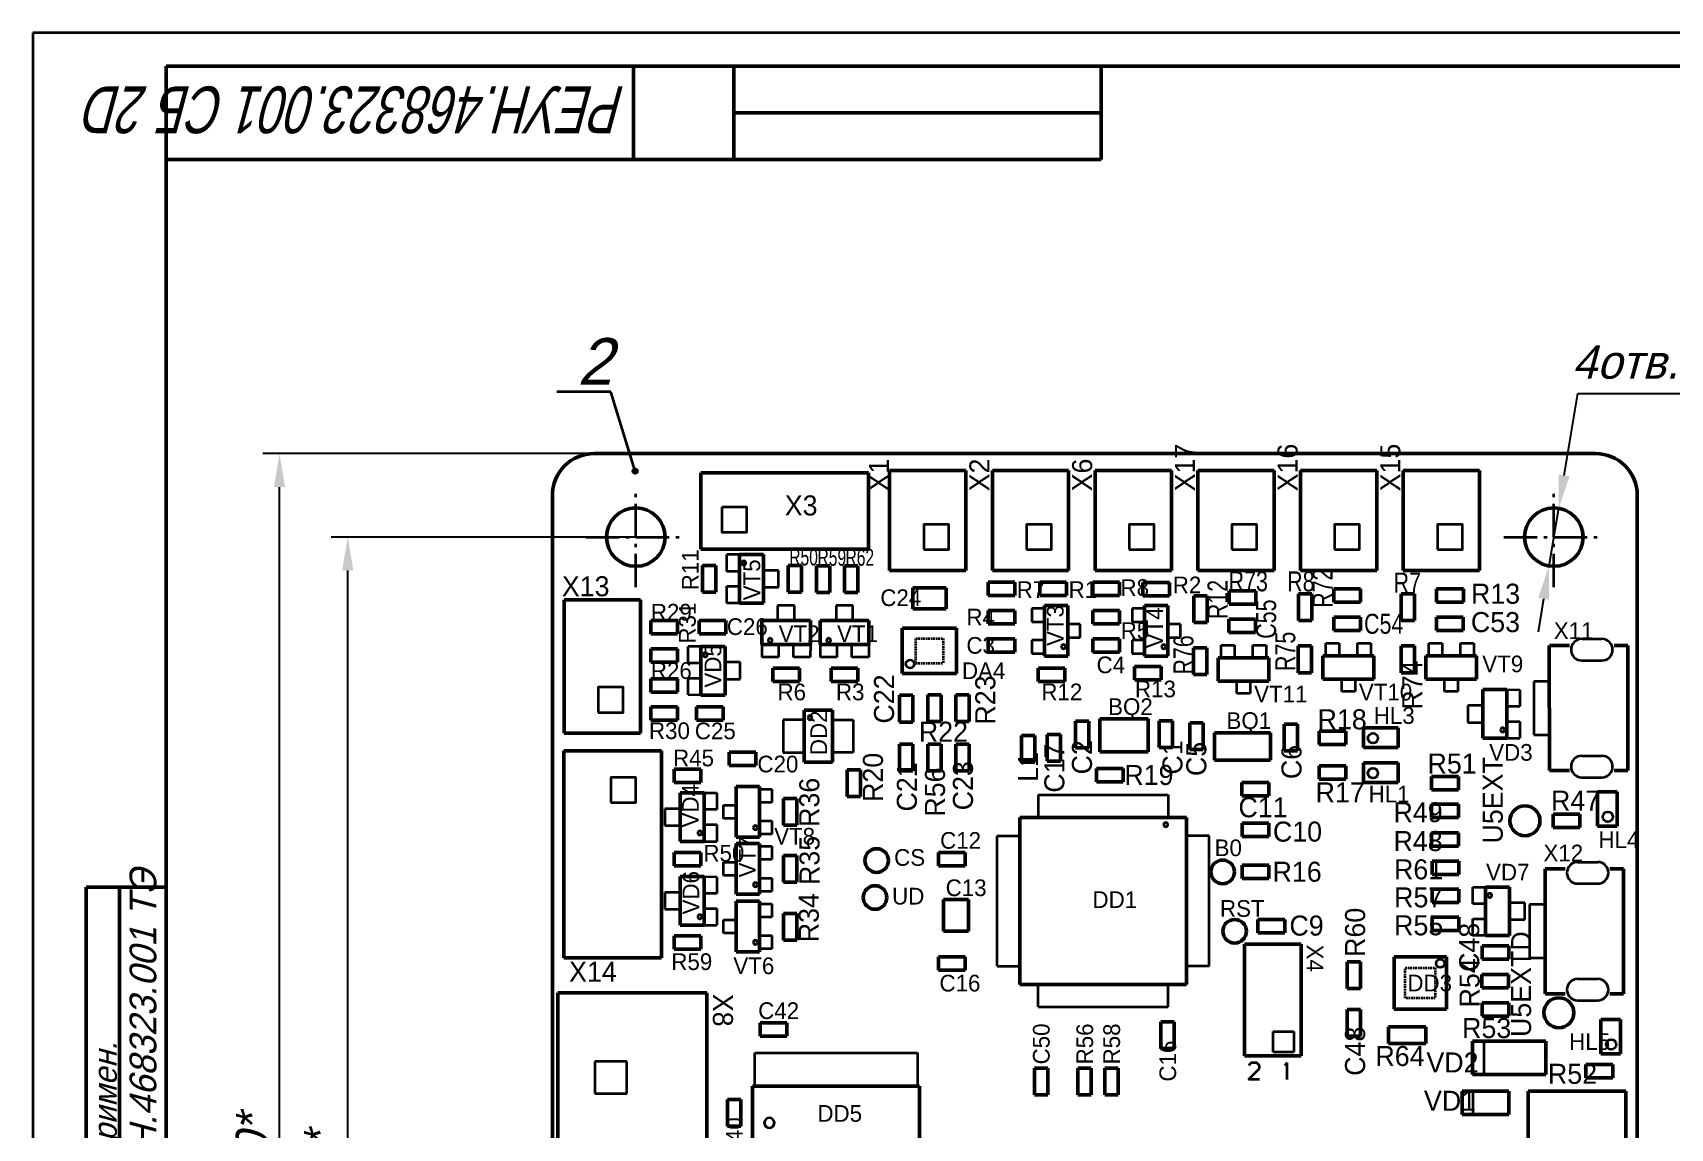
# Model space of a CAD drawing. Extents: x 23088 to 26685, y -1277 to -208.
# Drawn here: x 25871.6 to 26116.9, y -687.7 to -523.5 of the extents above; entities that cross this region are included whole.
import ezdxf

# ---------------------------------------------------------------- set-up
doc = ezdxf.new("R2010")
doc.units = 0
doc.header["$MEASUREMENT"] = 0
doc.linetypes.add('CNTR_ECKD_1', pattern=[7.5, 5, -1, 0.5, -1])
doc.linetypes.add('DASHED2', pattern=[0.375, 0.25, -0.125])
doc.layers.get('0').update_dxf_attribs({"linetype": 'CONTINUOUS', "lineweight": 50})
doc.layers.get('Defpoints').update_dxf_attribs({"color": 8, "linetype": 'CONTINUOUS'})
for name, color, linetype, lineweight in [('CENTER', 2, 'CNTR_ECKD_1', 35), ('CONTUR', 7, 'CONTINUOUS', 50), ('DIM', 1, 'CONTINUOUS', 35)]:
    doc.layers.add(name, color=color, linetype=linetype, lineweight=lineweight)
doc.styles.add('ECKD', font='ec5cdwin.shx', dxfattribs={"oblique": 15})
doc.styles.get("Standard").update_dxf_attribs({"font": 'ec5cdwin.shx'})
doc.dimstyles.new('05', dxfattribs={"dimtxt": 5, "dimasz": 5, "dimexe": 2.5, "dimexo": 0, "dimgap": 1.5, "dimtad": 1, "dimtoh": 1, "dimlfac": 0.5, "dimtxsty": 'ECKD', "dimcen": -3, "dimdle": 1.25, "dimclrd": 256, "dimclre": 256, "dimclrt": 256, "dimaunit": 1, "dimadec": 0, "dimazin": 0, "dimtfac": 0.45, "dimtmove": 0, "dimatfit": 2, "dimfxl": 1, "dimtvp": 0.9, "dimtolj": 1, "dimtzin": 12, "dimarcsym": 1})

# ---------------------------------------------------------------- blocks, each defined once
blk = doc.blocks.new('*D684')
at = {"layer": 'Defpoints', "color": 0, "transparency": 16777216}
for p in [(25908.57, -586.6), (25955.69, -586.6), (25955.69, -786.6)]:
    blk.add_point(p, dxfattribs=at)
at = {"layer": 'DIM', "lineweight": -2, "transparency": 16777216}
for p, q in [((25955.69, -586.6), (25906.07, -586.6)), ((25908.57, -781.6), (25908.57, -591.6)), ((25955.69, -786.6), (25906.07, -786.6))]:
    blk.add_line(p, q, dxfattribs=at)
at = {"layer": 'DIM', "transparency": 16777216}
for points in [[(25907.74, -591.6), (25909.41, -591.6), (25908.57, -586.6)], [(25907.74, -781.6), (25909.41, -781.6), (25908.57, -786.6)]]:
    blk.add_solid(points, dxfattribs=at)
at = {"layer": 'DIM', "transparency": 16777216, "insert": (25904.57, -690.72), "char_height": 5, "attachment_point": 5, "rotation": 90, "style": 'ECKD'}
blk.add_mtext('\\A1;80*', dxfattribs=at)
blk = doc.blocks.new('*D685')
at = {"layer": 'Defpoints', "color": 0, "transparency": 16777216}
for p in [(26100.16, -594.78), (26098.72, -603.42)]:
    blk.add_point(p, dxfattribs=at)
at = {"layer": 'DIM', "lineweight": -2, "transparency": 16777216}
for p, q in [((26100.98, -589.85), (26103.01, -577.59)), ((26103.01, -577.59), (26131.35, -577.59)), ((26098.72, -603.42), (26100.16, -594.78)), ((26097.9, -608.35), (26097.08, -613.28))]:
    blk.add_line(p, q, dxfattribs=at)
at = {"layer": 'DIM', "transparency": 16777216}
for points in [[(26100.15, -589.71), (26101.8, -589.99), (26100.16, -594.78)], [(26097.08, -608.21), (26098.73, -608.48), (26098.72, -603.42)]]:
    blk.add_solid(points, dxfattribs=at)
at = {"layer": 'DIM', "transparency": 16777216, "insert": (26117.93, -573.33), "char_height": 5, "attachment_point": 5, "style": 'ECKD'}
blk.add_mtext('\\A1;4отв.$3,5*', dxfattribs=at)
blk = doc.blocks.new('*D686')
at = {"layer": 'Defpoints', "color": 0, "transparency": 16777216}
for p in [(25918.79, -599.1), (25961.94, -599.1), (25961.94, -774.1)]:
    blk.add_point(p, dxfattribs=at)
at = {"layer": 'DIM', "lineweight": -2, "transparency": 16777216}
for p, q in [((25961.94, -599.1), (25916.29, -599.1)), ((25918.79, -769.1), (25918.79, -604.1)), ((25961.94, -774.1), (25916.29, -774.1))]:
    blk.add_line(p, q, dxfattribs=at)
at = {"layer": 'DIM', "transparency": 16777216}
for points in [[(25917.96, -604.1), (25919.63, -604.1), (25918.79, -599.1)], [(25917.96, -769.1), (25919.63, -769.1), (25918.79, -774.1)]]:
    blk.add_solid(points, dxfattribs=at)
at = {"layer": 'DIM', "transparency": 16777216, "insert": (25914.79, -693.32), "char_height": 5, "attachment_point": 5, "rotation": 90, "style": 'ECKD'}
blk.add_mtext('\\A1;70*', dxfattribs=at)

msp = doc.modelspace()

# ---------------------------------------------------------------- hatches: boundary and pattern name
at = {"layer": 'DIM'}
msp.add_hatch(color=256, dxfattribs=at).paths.add_polyline_path([(25961.517, -589.224, 1), (25962.184, -589.224, 1)])

# ---------------------------------------------------------------- linework, layer by layer
for p, q in [((25976.618, -528.547), (25976.618, -542.547)), ((26031.617, -528.547), (26031.617, -542.547)), ((25976.618, -535.547), (26031.617, -535.547)), ((25955.689, -586.599), (26105.689, -586.599)), ((25971.689, -589.489), (25971.689, -600.919)), ((25971.689, -589.489), (25996.814, -589.489)), ((25996.814, -589.489), (25996.814, -600.919)), ((25999.954, -589.099), (26011.384, -589.099)), ((25999.954, -604.099), (25999.954, -589.099)), ((26011.384, -604.099), (26011.384, -589.099)), ((26015.339, -589.099), (26026.769, -589.099)), ((26015.339, -604.099), (26015.339, -589.099)), ((26026.769, -604.099), (26026.769, -589.099)), ((26030.724, -589.099), (26042.154, -589.099)), ((26030.724, -604.099), (26030.724, -589.099)), ((26042.154, -604.099), (26042.154, -589.099)), ((26046.109, -589.099), (26057.539, -589.099)), ((26046.109, -604.099), (26046.109, -589.099)), ((26057.539, -604.099), (26057.539, -589.099)), ((26061.494, -604.099), (26061.494, -589.099)), ((26061.494, -589.099), (26072.924, -589.099)), ((26072.924, -604.099), (26072.924, -589.099)), ((26076.879, -589.099), (26088.309, -589.099)), ((26076.879, -604.099), (26076.879, -589.099)), ((26088.309, -604.099), (26088.309, -589.099)), ((25949.443, -592.845), (25949.443, -780.353)), ((26111.939, -780.349), (26111.939, -592.849)), ((25971.689, -600.919), (25996.814, -600.919)), ((25981.068, -601.72), (25977.463, -601.72)), ((25977.463, -608.999), (25977.463, -601.72)), ((25981.068, -608.999), (25981.068, -601.72)), ((25971.939, -603.349), (25973.939, -603.349)), ((25971.939, -607.349), (25971.939, -603.349)), ((25973.939, -607.349), (25973.939, -603.349)), ((25984.757, -603.349), (25986.757, -603.349)), ((25984.757, -607.349), (25984.757, -603.349)), ((25986.757, -607.349), (25986.757, -603.349)), ((25988.99, -603.401), (25990.99, -603.401)), ((25988.99, -607.401), (25988.99, -603.401)), ((25990.99, -607.401), (25990.99, -603.401)), ((25993.179, -603.401), (25995.179, -603.401)), ((25993.179, -607.401), (25993.179, -603.401)), ((25995.179, -607.401), (25995.179, -603.401)), ((25999.954, -604.099), (26011.384, -604.099)), ((26015.339, -604.099), (26026.769, -604.099)), ((26030.724, -604.099), (26042.154, -604.099)), ((26046.109, -604.099), (26057.539, -604.099)), ((26061.494, -604.099), (26072.924, -604.099)), ((26076.879, -604.099), (26088.309, -604.099)), ((25971.939, -607.349), (25973.939, -607.349)), ((25984.757, -607.349), (25986.757, -607.349)), ((25988.99, -607.401), (25990.99, -607.401)), ((25993.179, -607.401), (25995.179, -607.401)), ((26003.421, -606.696), (26008.421, -606.696)), ((26003.421, -609.821), (26003.421, -606.696)), ((26008.421, -609.821), (26008.421, -606.696)), ((26014.689, -607.849), (26014.689, -605.849)), ((26014.689, -605.849), (26018.689, -605.849)), ((26014.689, -607.849), (26018.689, -607.849)), ((26018.689, -607.849), (26018.689, -605.849)), ((26022.439, -607.849), (26022.439, -605.849)), ((26022.439, -605.849), (26026.439, -605.849)), ((26022.439, -607.849), (26026.439, -607.849)), ((26026.439, -607.849), (26026.439, -605.849)), ((26030.384, -605.849), (26034.384, -605.849)), ((26030.384, -607.849), (26030.384, -605.849)), ((26030.384, -607.849), (26034.384, -607.849)), ((26034.384, -607.849), (26034.384, -605.849)), ((26037.884, -605.881), (26041.884, -605.881)), ((26037.884, -607.881), (26037.884, -605.881)), ((26037.884, -607.881), (26041.884, -607.881)), ((26041.884, -607.881), (26041.884, -605.881)), ((26045.495, -607.887), (26047.495, -607.887)), ((26045.495, -611.887), (26045.495, -607.887)), ((26047.495, -611.887), (26047.495, -607.887)), ((26050.786, -609.137), (26050.786, -607.137)), ((26050.786, -607.137), (26054.786, -607.137)), ((26054.786, -609.137), (26054.786, -607.137)), ((26061.188, -607.599), (26063.188, -607.599)), ((26061.188, -611.599), (26061.188, -607.599)), ((26063.188, -611.599), (26063.188, -607.599)), ((26066.479, -608.849), (26066.479, -606.849)), ((26066.479, -606.849), (26070.479, -606.849)), ((26070.479, -608.849), (26070.479, -606.849)), ((26076.59, -607.599), (26078.59, -607.599)), ((26076.59, -611.599), (26076.59, -607.599)), ((26078.59, -611.599), (26078.59, -607.599)), ((26081.882, -608.849), (26081.882, -606.849)), ((26081.882, -606.849), (26085.882, -606.849)), ((26085.882, -608.849), (26085.882, -606.849)), ((25951.204, -628.474), (25951.204, -608.474)), ((25951.204, -608.474), (25962.634, -608.474)), ((25962.634, -628.474), (25962.634, -608.474)), ((25981.068, -608.999), (25977.463, -608.999)), ((26003.421, -609.821), (26008.421, -609.821)), ((26014.689, -610.099), (26018.689, -610.099)), ((26014.689, -612.099), (26014.689, -610.099)), ((26018.689, -612.099), (26018.689, -610.099)), ((26023.134, -609.347), (26026.634, -609.347)), ((26023.134, -616.947), (26023.134, -609.347)), ((26026.634, -616.947), (26026.634, -609.347)), ((26030.384, -612.099), (26030.384, -610.099)), ((26030.384, -610.099), (26034.384, -610.099)), ((26034.384, -612.099), (26034.384, -610.099)), ((26038.134, -609.347), (26041.634, -609.347)), ((26038.134, -616.947), (26038.134, -609.347)), ((26041.634, -616.947), (26041.634, -609.347)), ((26050.786, -609.137), (26054.786, -609.137)), ((26066.479, -608.849), (26070.479, -608.849)), ((26081.882, -608.849), (26085.882, -608.849)), ((25964.189, -613.599), (25964.189, -611.599)), ((25964.189, -611.599), (25968.189, -611.599)), ((25968.189, -613.599), (25968.189, -611.599)), ((25971.431, -613.599), (25971.431, -611.599)), ((25971.431, -611.599), (25975.431, -611.599)), ((25975.431, -613.599), (25975.431, -611.599)), ((25980.81, -611.595), (25980.81, -615.2)), ((25988.089, -611.595), (25980.81, -611.595)), ((25988.089, -611.595), (25988.089, -615.2)), ((25989.56, -611.595), (25989.56, -615.2)), ((25996.839, -611.595), (25989.56, -611.595)), ((25996.839, -611.595), (25996.839, -615.2)), ((26001.848, -612.763), (26009.993, -612.763)), ((26001.848, -619.513), (26001.848, -612.763)), ((26009.993, -612.763), (26009.993, -619.513)), ((26014.689, -612.099), (26018.689, -612.099)), ((26030.384, -612.099), (26034.384, -612.099)), ((26045.495, -611.887), (26047.495, -611.887)), ((26050.768, -611.387), (26054.768, -611.387)), ((26050.768, -613.387), (26050.768, -611.387)), ((26054.768, -613.387), (26054.768, -611.387)), ((26061.188, -611.599), (26063.188, -611.599)), ((26066.461, -611.099), (26070.461, -611.099)), ((26066.461, -613.099), (26066.461, -611.099)), ((26066.461, -613.099), (26070.461, -613.099)), ((26070.461, -613.099), (26070.461, -611.099)), ((26076.59, -611.599), (26078.59, -611.599)), ((26081.864, -611.099), (26085.864, -611.099)), ((26081.864, -613.099), (26081.864, -611.099)), ((26081.864, -613.099), (26085.864, -613.099)), ((26085.864, -613.099), (26085.864, -611.099)), ((25964.189, -613.599), (25968.189, -613.599)), ((25971.431, -613.599), (25975.431, -613.599)), ((25975.302, -615.475), (25971.697, -615.475)), ((25971.697, -622.754), (25971.697, -615.475)), ((25975.302, -622.754), (25975.302, -615.475)), ((25988.089, -615.2), (25980.81, -615.2)), ((25996.839, -615.2), (25989.56, -615.2)), ((26014.689, -614.349), (26018.689, -614.349)), ((26014.689, -616.349), (26014.689, -614.349)), ((26018.689, -616.349), (26018.689, -614.349)), ((26030.384, -614.349), (26034.384, -614.349)), ((26030.384, -616.349), (26030.384, -614.349)), ((26034.384, -616.349), (26034.384, -614.349)), ((26050.768, -613.387), (26054.768, -613.387)), ((26061.156, -615.407), (26063.156, -615.407)), ((26061.156, -619.407), (26061.156, -615.407)), ((26063.156, -619.407), (26063.156, -615.407)), ((26076.559, -615.407), (26078.559, -615.407)), ((26076.559, -619.407), (26076.559, -615.407)), ((26078.559, -619.407), (26078.559, -615.407)), ((26098.763, -634.087), (26098.752, -615.361)), ((26098.763, -615.362), (26101.782, -615.362)), ((26108.472, -615.362), (26110.501, -615.362)), ((26110.501, -634.087), (26110.501, -615.362)), ((25964.189, -615.849), (25968.189, -615.849)), ((25964.189, -617.849), (25964.189, -615.849)), ((25964.189, -617.849), (25968.189, -617.849)), ((25968.189, -617.849), (25968.189, -615.849)), ((26014.689, -616.349), (26018.689, -616.349)), ((26023.134, -616.947), (26026.634, -616.947)), ((26030.384, -616.349), (26034.384, -616.349)), ((26038.134, -616.947), (26041.634, -616.947)), ((26045.464, -615.694), (26047.464, -615.694)), ((26045.464, -619.694), (26045.464, -615.694)), ((26047.464, -619.694), (26047.464, -615.694)), ((26049.169, -617.164), (26056.769, -617.164)), ((26049.169, -620.664), (26049.169, -617.164)), ((26056.769, -620.664), (26056.769, -617.164)), ((26064.861, -616.877), (26072.461, -616.877)), ((26064.861, -620.377), (26064.861, -616.877)), ((26072.461, -620.377), (26072.461, -616.877)), ((26080.264, -616.876), (26087.864, -616.876)), ((26080.264, -620.376), (26080.264, -616.876)), ((26087.864, -620.376), (26087.864, -616.876)), ((25964.189, -622.349), (25964.189, -620.349)), ((25964.189, -620.349), (25968.189, -620.349)), ((25968.189, -622.349), (25968.189, -620.349)), ((25982.439, -618.724), (25986.439, -618.724)), ((25982.439, -620.724), (25982.439, -618.724)), ((25986.439, -620.724), (25986.439, -618.724)), ((25991.189, -618.724), (25995.189, -618.724)), ((25991.189, -620.724), (25991.189, -618.724)), ((25995.189, -620.724), (25995.189, -618.724)), ((26001.848, -619.513), (26009.993, -619.513)), ((26022.189, -618.724), (26026.189, -618.724)), ((26022.189, -620.724), (26022.189, -618.724)), ((26026.189, -620.724), (26026.189, -618.724)), ((26036.634, -618.485), (26040.634, -618.485)), ((26036.634, -620.485), (26036.634, -618.485)), ((26036.634, -620.485), (26040.634, -620.485)), ((26040.634, -620.485), (26040.634, -618.485)), ((26045.464, -619.694), (26047.464, -619.694)), ((26056.769, -620.664), (26056.769, -618.476)), ((26061.156, -619.407), (26063.156, -619.407)), ((26064.861, -620.377), (26072.461, -620.377)), ((26070.599, -620.377), (26072.461, -620.377)), ((26072.461, -620.377), (26072.461, -618.189)), ((26076.559, -619.407), (26078.559, -619.407)), ((26080.264, -620.376), (26087.864, -620.376)), ((26086.002, -620.376), (26087.864, -620.376)), ((26087.864, -620.376), (26087.864, -618.189)), ((25964.189, -622.349), (25968.189, -622.349)), ((25975.302, -622.754), (25971.697, -622.754)), ((25982.439, -620.724), (25986.439, -620.724)), ((25991.189, -620.724), (25995.189, -620.724)), ((26001.424, -626.797), (26001.424, -622.797)), ((26001.424, -622.797), (26003.424, -622.797)), ((26003.424, -626.797), (26003.424, -622.797)), ((26005.689, -622.729), (26007.689, -622.729)), ((26005.689, -626.729), (26005.689, -622.729)), ((26007.689, -626.729), (26007.689, -622.729)), ((26009.86, -622.741), (26011.86, -622.741)), ((26009.86, -626.741), (26009.86, -622.741)), ((26011.86, -626.741), (26011.86, -622.741)), ((26022.189, -620.724), (26026.189, -620.724)), ((26049.169, -620.664), (26056.769, -620.664)), ((26054.906, -620.664), (26056.769, -620.664)), ((26088.814, -621.949), (26092.419, -621.949)), ((26088.814, -621.949), (26088.814, -629.228)), ((26092.419, -621.949), (26092.419, -629.228)), ((25964.189, -626.513), (25964.189, -624.513)), ((25964.189, -624.513), (25968.189, -624.513)), ((25968.189, -626.513), (25968.189, -624.513)), ((25971.018, -626.513), (25971.018, -624.513)), ((25971.018, -624.513), (25975.018, -624.513)), ((25975.018, -626.513), (25975.018, -624.513)), ((25987.131, -625.042), (25991.381, -625.042)), ((25987.131, -632.792), (25987.131, -625.042)), ((25991.381, -632.792), (25991.381, -625.042)), ((25964.189, -626.513), (25968.189, -626.513)), ((25971.018, -626.513), (25975.018, -626.513)), ((26001.424, -626.797), (26003.424, -626.797)), ((26005.689, -626.729), (26007.689, -626.729)), ((26009.86, -626.741), (26011.86, -626.741)), ((26027.814, -630.676), (26027.814, -626.676)), ((26027.814, -626.676), (26029.814, -626.676)), ((26029.814, -630.676), (26029.814, -626.676)), ((26031.462, -626.319), (26038.691, -626.319)), ((26031.462, -626.319), (26031.462, -631.284)), ((26038.691, -631.284), (26038.691, -626.319)), ((26040.314, -630.616), (26040.314, -626.616)), ((26040.314, -626.616), (26042.314, -626.616)), ((26042.314, -630.616), (26042.314, -626.616)), ((26044.925, -630.917), (26044.925, -626.917)), ((26044.925, -626.917), (26046.925, -626.917)), ((26046.925, -630.917), (26046.925, -626.917)), ((26059.064, -631.099), (26059.064, -627.099)), ((26059.064, -627.099), (26061.064, -627.099)), ((26061.064, -631.099), (26061.064, -627.099)), ((26070.932, -630.611), (26070.932, -627.69)), ((26070.932, -627.69), (26076.096, -627.69)), ((26076.096, -630.611), (26076.096, -627.69)), ((25951.204, -628.474), (25962.634, -628.474)), ((26001.424, -634.099), (26001.424, -630.099)), ((26001.424, -630.099), (26003.424, -630.099)), ((26003.424, -634.099), (26003.424, -630.099)), ((26005.689, -634.099), (26005.689, -630.099)), ((26005.689, -630.099), (26007.689, -630.099)), ((26007.689, -634.099), (26007.689, -630.099)), ((26009.86, -634.099), (26009.86, -630.099)), ((26009.86, -630.099), (26011.86, -630.099)), ((26011.86, -634.099), (26011.86, -630.099)), ((26021.689, -628.805), (26019.689, -628.805)), ((26019.689, -632.805), (26019.689, -628.805)), ((26021.689, -632.805), (26021.689, -628.805)), ((26023.527, -632.669), (26023.527, -628.669)), ((26023.527, -628.669), (26025.527, -628.669)), ((26025.527, -632.669), (26025.527, -628.669)), ((26048.618, -628.412), (26056.993, -628.412)), ((26048.618, -632.537), (26048.618, -628.412)), ((26056.993, -632.537), (26056.993, -628.412)), ((26064.286, -630.151), (26064.286, -628.151)), ((26064.286, -628.151), (26068.286, -628.151)), ((26064.286, -630.151), (26068.286, -630.151)), ((26068.286, -630.151), (26068.286, -628.151)), ((26088.814, -629.228), (26092.419, -629.228)), ((25951.174, -662.105), (25951.174, -631.122)), ((25951.174, -631.122), (25965.779, -631.122)), ((25965.779, -662.105), (25965.779, -631.122)), ((25975.898, -633.298), (25975.898, -631.298)), ((25975.898, -631.298), (25979.898, -631.298)), ((25979.898, -633.298), (25979.898, -631.298)), ((26023.527, -632.669), (26025.527, -632.669)), ((26027.814, -630.676), (26029.814, -630.676)), ((26031.462, -631.284), (26038.691, -631.284)), ((26040.314, -630.616), (26042.314, -630.616)), ((26044.925, -630.917), (26046.925, -630.917)), ((26048.618, -632.537), (26056.993, -632.537)), ((26059.064, -631.099), (26061.064, -631.099)), ((26076.096, -630.611), (26070.932, -630.611)), ((25967.689, -635.849), (25967.689, -633.849)), ((25967.689, -633.849), (25971.689, -633.849)), ((25971.689, -635.849), (25971.689, -633.849)), ((25975.898, -633.298), (25979.898, -633.298)), ((25987.131, -632.792), (25991.381, -632.792)), ((25993.614, -633.96), (25995.614, -633.96)), ((25993.614, -637.96), (25993.614, -633.96)), ((25995.614, -637.96), (25995.614, -633.96)), ((26001.424, -634.099), (26003.424, -634.099)), ((26005.689, -634.099), (26007.689, -634.099)), ((26009.86, -634.099), (26011.86, -634.099)), ((26021.689, -632.805), (26019.689, -632.805)), ((26030.939, -635.776), (26030.939, -633.776)), ((26030.939, -633.776), (26034.939, -633.776)), ((26034.939, -635.776), (26034.939, -633.776)), ((26064.286, -635.382), (26064.286, -633.382)), ((26064.286, -633.382), (26068.286, -633.382)), ((26068.286, -635.382), (26068.286, -633.382)), ((26070.932, -635.843), (26070.932, -632.922)), ((26070.932, -632.922), (26076.096, -632.922)), ((26076.096, -635.843), (26076.096, -632.922)), ((26081.134, -634.96), (26085.134, -634.96)), ((26081.134, -636.96), (26081.134, -634.96)), ((26085.134, -636.96), (26085.134, -634.96)), ((26098.763, -634.087), (26101.782, -634.087)), ((26108.472, -634.087), (26110.501, -634.087)), ((25967.689, -635.849), (25971.689, -635.849)), ((25968.564, -637.394), (25972.169, -637.394)), ((25968.564, -637.394), (25968.564, -644.673)), ((25972.169, -637.394), (25972.169, -644.673)), ((25976.958, -636.442), (25980.458, -636.442)), ((25976.958, -636.442), (25976.958, -644.042)), ((25980.458, -636.442), (25980.458, -644.042)), ((26030.939, -635.776), (26034.939, -635.776)), ((26052.729, -637.87), (26052.729, -635.87)), ((26052.729, -635.87), (26056.729, -635.87)), ((26056.729, -637.87), (26056.729, -635.87)), ((26064.286, -635.382), (26068.286, -635.382)), ((26076.096, -635.843), (26070.932, -635.843)), ((26081.134, -636.96), (26085.134, -636.96)), ((26108.9, -637.246), (26105.979, -637.246)), ((26105.979, -642.41), (26105.979, -637.246)), ((26108.9, -637.246), (26108.9, -642.41)), ((25984.075, -638.242), (25986.075, -638.242)), ((25984.075, -642.242), (25984.075, -638.242)), ((25986.075, -642.242), (25986.075, -638.242)), ((25993.614, -637.96), (25995.614, -637.96)), ((26052.729, -637.87), (26056.729, -637.87)), ((26081.134, -639.085), (26085.134, -639.085)), ((26081.134, -641.085), (26081.134, -639.085)), ((26085.134, -641.085), (26085.134, -639.085)), ((25976.958, -642.18), (25976.958, -644.042)), ((25984.075, -642.242), (25986.075, -642.242)), ((26019.439, -641.099), (26044.439, -641.099)), ((26019.439, -666.099), (26019.439, -641.099)), ((26044.439, -666.099), (26044.439, -641.099)), ((26052.768, -643.944), (26052.768, -641.944)), ((26052.768, -641.944), (26056.768, -641.944)), ((26056.768, -643.944), (26056.768, -641.944)), ((26081.134, -641.085), (26085.134, -641.085)), ((26099.314, -642.599), (26099.314, -640.599)), ((26099.314, -640.599), (26103.314, -640.599)), ((26103.314, -642.599), (26103.314, -640.599)), ((26108.9, -642.41), (26105.979, -642.41)), ((25968.564, -644.673), (25972.169, -644.673)), ((25976.958, -644.042), (25979.146, -644.042)), ((25976.958, -644.042), (25980.458, -644.042)), ((25976.958, -644.994), (25980.458, -644.994)), ((25976.958, -644.994), (25976.958, -652.594)), ((25980.458, -644.994), (25980.458, -652.594)), ((26052.768, -643.944), (26056.768, -643.944)), ((26081.134, -643.404), (26085.134, -643.404)), ((26081.134, -645.404), (26081.134, -643.404)), ((26085.134, -645.404), (26085.134, -643.404)), ((26099.314, -642.599), (26103.314, -642.599)), ((25967.689, -648.349), (25967.689, -646.349)), ((25967.689, -646.349), (25971.689, -646.349)), ((25971.689, -648.349), (25971.689, -646.349)), ((25984.075, -646.794), (25986.075, -646.794)), ((25984.075, -650.794), (25984.075, -646.794)), ((25986.075, -650.794), (25986.075, -646.794)), ((26007.256, -646.349), (26011.256, -646.349)), ((26007.256, -648.349), (26007.256, -646.349)), ((26011.256, -648.349), (26011.256, -646.349)), ((26081.134, -645.404), (26085.134, -645.404)), ((25967.689, -648.349), (25971.689, -648.349)), ((26007.256, -648.349), (26011.256, -648.349)), ((26052.768, -650.249), (26052.768, -648.249)), ((26052.768, -648.249), (26056.768, -648.249)), ((26056.768, -650.249), (26056.768, -648.249)), ((26081.213, -649.642), (26081.213, -647.642)), ((26081.213, -647.642), (26085.213, -647.642)), ((26081.213, -649.642), (26085.213, -649.642)), ((26085.213, -649.642), (26085.213, -647.642)), ((26098.127, -648.78), (26101.157, -648.78)), ((26098.138, -667.506), (26098.127, -648.78)), ((26107.847, -648.78), (26109.877, -648.78)), ((26109.876, -667.506), (26109.876, -648.781)), ((25968.564, -649.949), (25972.169, -649.949)), ((25968.564, -649.949), (25968.564, -657.228)), ((25972.169, -649.949), (25972.169, -657.228)), ((25976.958, -650.731), (25976.958, -652.594)), ((25984.075, -650.794), (25986.075, -650.794)), ((26052.768, -650.249), (26056.768, -650.249)), ((26081.226, -653.839), (26081.226, -651.839)), ((26081.226, -651.839), (26085.226, -651.839)), ((26085.226, -653.839), (26085.226, -651.839)), ((26092.814, -651.524), (26089.209, -651.524)), ((26089.209, -658.803), (26089.209, -651.524)), ((26092.814, -658.803), (26092.814, -651.524)), ((25976.958, -652.594), (25979.146, -652.594)), ((25976.958, -652.594), (25980.458, -652.594)), ((25976.958, -653.619), (25980.458, -653.619)), ((25976.958, -653.619), (25976.958, -661.219)), ((25980.458, -653.619), (25980.458, -661.219)), ((26008.033, -653.362), (26011.791, -653.362)), ((26008.033, -658.112), (26008.033, -653.362)), ((26011.791, -653.362), (26011.791, -658.112)), ((26081.226, -653.839), (26085.226, -653.839)), ((25968.564, -657.228), (25972.169, -657.228)), ((25984.075, -655.464), (25986.075, -655.464)), ((25984.075, -659.464), (25984.075, -655.464)), ((25986.075, -659.464), (25986.075, -655.464)), ((26055.125, -658.404), (26055.125, -656.404)), ((26055.125, -656.404), (26059.125, -656.404)), ((26059.125, -658.404), (26059.125, -656.404)), ((26081.226, -658.03), (26081.226, -656.03)), ((26081.226, -656.03), (26085.226, -656.03)), ((26085.226, -658.03), (26085.226, -656.03)), ((25967.689, -660.849), (25967.689, -658.849)), ((25967.689, -658.849), (25971.689, -658.849)), ((25971.689, -660.849), (25971.689, -658.849)), ((25976.958, -659.356), (25976.958, -661.219)), ((25984.075, -659.464), (25986.075, -659.464)), ((26011.791, -658.112), (26008.033, -658.112)), ((26055.125, -658.404), (26059.125, -658.404)), ((26081.226, -658.03), (26085.226, -658.03)), ((26092.814, -658.803), (26089.209, -658.803)), ((25951.174, -662.105), (25965.779, -662.105)), ((25967.689, -660.849), (25971.689, -660.849)), ((25976.958, -661.219), (25979.146, -661.219)), ((25976.958, -661.219), (25980.458, -661.219)), ((26007.256, -661.974), (26011.256, -661.974)), ((26007.256, -663.974), (26007.256, -661.974)), ((26011.256, -663.974), (26011.256, -661.974)), ((26053.102, -676.787), (26053.102, -660.094)), ((26053.102, -660.094), (26061.602, -660.094)), ((26061.602, -676.787), (26061.602, -660.094)), ((26075.497, -669.831), (26075.497, -661.956)), ((26075.497, -661.956), (26083.372, -661.956)), ((26083.372, -669.831), (26083.372, -661.956)), ((26088.689, -660.305), (26092.689, -660.305)), ((26088.689, -662.305), (26088.689, -660.305)), ((26092.689, -662.305), (26092.689, -660.305)), ((26007.256, -663.974), (26011.256, -663.974)), ((26068.459, -662.721), (26070.459, -662.721)), ((26068.459, -666.721), (26068.459, -662.721)), ((26070.459, -666.721), (26070.459, -662.721)), ((26088.632, -664.599), (26092.632, -664.599)), ((26088.632, -666.599), (26088.632, -664.599)), ((26088.689, -662.305), (26092.689, -662.305)), ((26092.632, -666.599), (26092.632, -664.599)), ((26019.439, -666.099), (26044.439, -666.099)), ((26068.459, -666.721), (26070.459, -666.721)), ((26088.632, -666.599), (26092.632, -666.599)), ((25950.252, -667.349), (25972.564, -667.349)), ((25950.252, -712.174), (25950.252, -667.349)), ((25972.564, -712.174), (25972.564, -667.349)), ((26088.689, -670.849), (26088.689, -668.849)), ((26088.689, -668.849), (26092.689, -668.849)), ((26092.689, -670.849), (26092.689, -668.849)), ((26098.138, -667.506), (26101.157, -667.506)), ((26107.847, -667.506), (26109.876, -667.506)), ((25980.565, -671.849), (25984.565, -671.849)), ((25980.565, -673.849), (25980.565, -671.849)), ((25984.565, -673.849), (25984.565, -671.849)), ((26040.558, -675.708), (26040.558, -671.708)), ((26040.558, -671.708), (26042.558, -671.708)), ((26042.558, -675.708), (26042.558, -671.708)), ((26068.459, -673.846), (26068.459, -669.846)), ((26068.459, -669.846), (26070.459, -669.846)), ((26070.459, -673.846), (26070.459, -669.846)), ((26075.497, -669.831), (26083.372, -669.831)), ((26088.689, -670.849), (26092.689, -670.849)), ((26109.4, -671.349), (26106.479, -671.349)), ((26106.479, -676.513), (26106.479, -671.349)), ((26109.4, -671.349), (26109.4, -676.513)), ((25980.565, -673.849), (25984.565, -673.849)), ((26068.459, -673.846), (26070.459, -673.846)), ((26074.684, -674.958), (26074.684, -672.458)), ((26074.684, -672.458), (26080.278, -672.458)), ((26080.278, -672.458), (26080.278, -674.958)), ((26040.558, -675.708), (26042.558, -675.708)), ((26053.102, -676.787), (26061.602, -676.787)), ((26080.278, -674.958), (26074.684, -674.958)), ((26087.24, -679.603), (26087.24, -674.595)), ((26087.24, -674.595), (26098.24, -674.595)), ((26098.24, -674.595), (26098.24, -679.603)), ((26109.4, -676.513), (26106.479, -676.513)), ((26021.647, -682.662), (26021.647, -678.662)), ((26021.647, -678.662), (26023.647, -678.662)), ((26023.647, -682.662), (26023.647, -678.662)), ((26028.152, -678.662), (26030.152, -678.662)), ((26028.152, -682.662), (26028.152, -678.662)), ((26030.152, -682.662), (26030.152, -678.662)), ((26032.189, -678.662), (26034.189, -678.662)), ((26032.189, -682.662), (26032.189, -678.662)), ((26034.189, -682.662), (26034.189, -678.662)), ((26104.252, -680.099), (26104.252, -678.099)), ((26104.252, -678.099), (26108.252, -678.099)), ((26108.252, -680.099), (26108.252, -678.099)), ((25979.439, -681.349), (26004.439, -681.349)), ((25979.439, -689.349), (25979.439, -681.349)), ((26004.439, -689.349), (26004.439, -681.349)), ((26098.24, -679.603), (26087.24, -679.603)), ((26104.252, -680.099), (26108.252, -680.099)), ((25975.658, -683.349), (25977.658, -683.349)), ((25975.658, -687.349), (25975.658, -683.349)), ((25977.658, -687.349), (25977.658, -683.349)), ((26021.647, -682.662), (26023.647, -682.662)), ((26028.152, -682.662), (26030.152, -682.662)), ((26032.189, -682.662), (26034.189, -682.662)), ((26085.685, -682.095), (26085.685, -685.603)), ((26092.689, -682.095), (26085.685, -682.095)), ((26092.689, -685.603), (26092.689, -682.095)), ((26095.599, -682.074), (26110.204, -682.074)), ((26095.599, -701.124), (26095.599, -682.074)), ((26110.204, -701.124), (26110.204, -682.074)), ((26085.685, -685.603), (26092.689, -685.603)), ((25975.658, -687.349), (25977.658, -687.349))]:
    msp.add_line(p, q)
for centre in [(25961.939, -599.099), (26099.439, -599.099)]:
    msp.add_circle(centre, 4.375)
for centre, radius, start, end in [((25955.689, -592.845), 6.246, 89.99791, 180.00192), ((26105.689, -592.849), 6.25, 359.99745, 89.99947), ((26095.111, -641.599), 2.25, 90, 270), ((26095.111, -641.599), 2.25, 270, 90), ((25998.014, -647.55), 1.768, 0, 180), ((25998.014, -647.55), 1.768, 180, 0), ((26049.836, -649.249), 1.768, 0, 180), ((26049.836, -649.249), 1.768, 180, 0), ((25997.769, -653.089), 1.768, 0, 180), ((25997.769, -653.089), 1.768, 180, 0), ((26051.629, -658.143), 1.768, 0, 180), ((26051.629, -658.143), 1.768, 180, 0), ((26100.189, -670.349), 2.25, 90, 270), ((26100.189, -670.349), 2.25, 270, 90)]:
    msp.add_arc(centre, radius, start, end)
at = {"layer": 'CENTER'}
for p, q in [((25961.939, -606.599), (25961.939, -591.599)), ((26099.439, -606.599), (26099.439, -591.599)), ((25954.439, -599.099), (25969.439, -599.099)), ((26091.939, -599.099), (26106.939, -599.099))]:
    msp.add_line(p, q, dxfattribs=at)
at = {"layer": 'CONTUR'}
for p, q in [((26460.617, -528.547), (25891.617, -528.547)), ((25891.617, -528.547), (25891.617, -938.547)), ((25961.617, -542.547), (25961.617, -528.547)), ((25961.617, -542.547), (25961.617, -528.547)), ((25961.617, -542.547), (25961.617, -528.547)), ((25891.617, -542.547), (25961.617, -542.547)), ((25891.617, -542.547), (25961.617, -542.547)), ((25891.617, -542.547), (26031.617, -542.547)), ((25879.617, -773.547), (25879.617, -651.547)), ((25879.617, -651.547), (25891.617, -651.547)), ((25884.617, -773.547), (25884.617, -651.547))]:
    msp.add_line(p, q, dxfattribs=at)
at = {"layer": 'DIM'}
for p, q in [((26465.617, -523.547), (25871.617, -523.547)), ((25871.617, -523.547), (25871.617, -943.547)), ((25958.222, -577.358), (25950.134, -577.358)), ((25961.851, -589.224), (25958.222, -577.358)), ((25975.564, -604.228), (25975.564, -601.72)), ((25977.463, -601.72), (25975.564, -601.72)), ((25977.463, -604.228), (25975.564, -604.228)), ((25983.322, -604.095), (25981.068, -604.095)), ((25983.322, -606.603), (25983.322, -604.095)), ((25975.564, -608.978), (25975.564, -606.47)), ((25975.564, -606.47), (25977.463, -606.47)), ((25981.068, -606.603), (25983.322, -606.603)), ((25977.463, -608.999), (25975.564, -608.978)), ((25985.693, -609.341), (25983.185, -609.341)), ((25983.185, -609.341), (25983.185, -611.595)), ((25985.693, -611.595), (25985.693, -609.341)), ((25994.443, -609.341), (25991.935, -609.341)), ((25991.935, -609.341), (25991.935, -611.595)), ((25994.443, -611.595), (25994.443, -609.341)), ((26023.134, -609.772), (26021.259, -609.772)), ((26021.259, -609.772), (26021.259, -611.772)), ((26038.134, -609.772), (26036.259, -609.772)), ((26036.259, -609.772), (26036.259, -611.772)), ((26021.259, -611.772), (26023.134, -611.772)), ((26028.509, -612.147), (26026.634, -612.147)), ((26028.509, -614.147), (26028.509, -612.147)), ((26036.259, -611.772), (26038.134, -611.772)), ((26043.509, -612.147), (26041.634, -612.147)), ((26043.509, -614.147), (26043.509, -612.147)), ((25969.798, -617.983), (25969.798, -615.475)), ((25971.697, -615.475), (25969.798, -615.475)), ((25980.81, -615.2), (25980.81, -617.099)), ((25983.318, -615.2), (25983.318, -617.099)), ((25985.56, -617.099), (25985.56, -615.2)), ((25988.089, -615.2), (25988.068, -617.099)), ((25989.56, -615.2), (25989.56, -617.099)), ((25992.068, -615.2), (25992.068, -617.099)), ((25994.31, -617.099), (25994.31, -615.2)), ((25996.839, -615.2), (25996.818, -617.099)), ((26023.134, -614.522), (26021.259, -614.522)), ((26021.259, -614.522), (26021.259, -616.522)), ((26026.634, -614.147), (26028.509, -614.147)), ((26038.134, -614.522), (26036.259, -614.522)), ((26036.259, -614.522), (26036.259, -616.522)), ((26041.634, -614.147), (26043.509, -614.147)), ((26049.594, -617.164), (26049.594, -615.289)), ((26049.594, -615.289), (26051.594, -615.289)), ((26051.594, -615.289), (26051.594, -617.164)), ((26054.344, -617.164), (26054.344, -615.289)), ((26054.344, -615.289), (26056.344, -615.289)), ((26056.344, -615.289), (26056.344, -617.164)), ((26065.286, -616.877), (26065.286, -615.002)), ((26065.286, -615.002), (26067.286, -615.002)), ((26067.286, -615.002), (26067.286, -616.877)), ((26070.036, -616.877), (26070.036, -615.002)), ((26070.036, -615.002), (26072.036, -615.002)), ((26072.036, -615.002), (26072.036, -616.877)), ((26080.689, -616.876), (26080.689, -615.001)), ((26080.689, -615.001), (26082.689, -615.001)), ((26082.689, -615.001), (26082.689, -616.876)), ((26085.439, -616.876), (26085.439, -615.001)), ((26085.439, -615.001), (26087.439, -615.001)), ((26087.439, -615.001), (26087.439, -616.876)), ((26103.627, -614.361), (26106.627, -614.361)), ((25971.697, -617.983), (25969.798, -617.983)), ((25977.556, -617.85), (25975.302, -617.85)), ((25977.556, -620.358), (25977.556, -617.85)), ((25983.318, -617.099), (25980.81, -617.099)), ((25988.068, -617.099), (25985.56, -617.099)), ((25992.068, -617.099), (25989.56, -617.099)), ((25996.818, -617.099), (25994.31, -617.099)), ((26021.259, -616.522), (26023.134, -616.522)), ((26036.259, -616.522), (26038.134, -616.522)), ((26103.627, -617.588), (26106.627, -617.588)), ((25969.798, -622.733), (25969.798, -620.225)), ((25969.798, -620.225), (25971.697, -620.225)), ((25975.302, -620.358), (25977.556, -620.358)), ((26067.661, -622.252), (26067.661, -620.377)), ((26069.661, -620.377), (26069.661, -622.252)), ((26083.064, -622.251), (26083.064, -620.376)), ((26085.064, -620.376), (26085.064, -622.251)), ((25971.697, -622.754), (25969.798, -622.733)), ((26051.969, -622.539), (26051.969, -620.664)), ((26053.969, -622.539), (26051.969, -622.539)), ((26053.969, -620.664), (26053.969, -622.539)), ((26069.661, -622.252), (26067.661, -622.252)), ((26085.064, -622.251), (26083.064, -622.251)), ((26092.419, -621.949), (26094.318, -621.97)), ((26094.318, -621.97), (26094.318, -624.478)), ((26098.755, -620.72), (26096.435, -620.72)), ((26096.435, -620.72), (26096.435, -628.728)), ((26088.814, -624.345), (26086.56, -624.345)), ((26086.56, -624.345), (26086.56, -626.853)), ((26094.318, -624.478), (26092.419, -624.478)), ((25987.131, -626.48), (25984.006, -626.48)), ((25984.006, -626.48), (25984.006, -631.355)), ((25991.381, -626.48), (25994.506, -626.48)), ((25994.506, -626.48), (25994.506, -631.355)), ((26086.56, -626.853), (26088.814, -626.853)), ((26092.419, -626.72), (26094.318, -626.72)), ((26094.318, -626.72), (26094.318, -629.228)), ((26092.419, -629.228), (26094.318, -629.228)), ((26096.435, -628.728), (26098.76, -628.728)), ((25984.006, -631.355), (25987.131, -631.355)), ((25994.506, -631.355), (25991.381, -631.355)), ((26103.627, -631.861), (26106.627, -631.861)), ((26103.627, -635.088), (26106.627, -635.088)), ((25972.169, -637.394), (25974.068, -637.415)), ((25974.068, -637.415), (25974.068, -639.923)), ((25980.458, -636.867), (25982.333, -636.867)), ((25982.333, -636.867), (25982.333, -638.867)), ((25968.564, -639.79), (25966.31, -639.79)), ((25966.31, -639.79), (25966.31, -642.298)), ((25974.068, -639.923), (25972.169, -639.923)), ((25975.083, -641.242), (25975.083, -639.242)), ((25975.083, -639.242), (25976.958, -639.242)), ((25982.333, -638.867), (25980.458, -638.867)), ((26022.189, -637.724), (26022.189, -641.099)), ((26022.189, -637.724), (26041.689, -637.724)), ((26041.689, -637.724), (26041.689, -641.099)), ((25966.31, -642.298), (25968.564, -642.298)), ((25972.169, -642.165), (25974.068, -642.165)), ((25974.068, -642.165), (25974.068, -644.673)), ((25976.958, -641.242), (25975.083, -641.242)), ((25980.458, -641.617), (25982.333, -641.617)), ((25982.333, -641.617), (25982.333, -643.617)), ((25972.169, -644.673), (25974.068, -644.673)), ((25982.333, -643.617), (25980.458, -643.617)), ((26016.064, -663.349), (26016.064, -643.849)), ((26016.064, -643.849), (26019.439, -643.849)), ((26047.814, -643.849), (26044.439, -643.849)), ((26047.814, -663.349), (26047.814, -643.849)), ((25980.458, -645.419), (25982.333, -645.419)), ((25982.333, -647.419), (25980.458, -647.419)), ((25982.333, -645.419), (25982.333, -647.419)), ((25975.083, -649.794), (25975.083, -647.794)), ((25975.083, -647.794), (25976.958, -647.794)), ((25976.958, -649.794), (25975.083, -649.794)), ((26103.002, -647.78), (26106.002, -647.78)), ((25968.564, -652.345), (25966.31, -652.345)), ((25966.31, -652.345), (25966.31, -654.853)), ((25972.169, -649.949), (25974.068, -649.97)), ((25974.068, -649.97), (25974.068, -652.478)), ((25980.458, -650.169), (25982.333, -650.169)), ((25982.333, -652.169), (25980.458, -652.169)), ((25982.333, -650.169), (25982.333, -652.169)), ((26087.31, -654.032), (26087.31, -651.524)), ((26087.31, -651.524), (26089.209, -651.524)), ((26103.002, -651.007), (26106.002, -651.007)), ((25974.068, -652.478), (25972.169, -652.478)), ((25972.169, -654.72), (25974.068, -654.72)), ((25974.068, -654.72), (25974.068, -657.228)), ((25980.458, -654.044), (25982.333, -654.044)), ((25982.333, -654.044), (25982.333, -656.044)), ((26089.209, -654.032), (26087.31, -654.032)), ((26095.068, -653.899), (26092.814, -653.899)), ((26095.068, -656.407), (26095.068, -653.899)), ((26098.13, -654.139), (26095.81, -654.139)), ((26095.81, -654.139), (26095.81, -662.147)), ((25966.31, -654.853), (25968.564, -654.853)), ((25972.169, -657.228), (25974.068, -657.228)), ((25975.083, -658.419), (25975.083, -656.419)), ((25975.083, -656.419), (25976.958, -656.419)), ((25982.333, -656.044), (25980.458, -656.044)), ((26087.31, -658.782), (26087.31, -656.274)), ((26087.31, -656.274), (26089.209, -656.274)), ((26092.814, -656.407), (26095.068, -656.407)), ((25976.958, -658.419), (25975.083, -658.419)), ((25980.458, -658.794), (25982.333, -658.794)), ((25982.333, -658.794), (25982.333, -660.794)), ((26089.209, -658.803), (26087.31, -658.782)), ((25982.333, -660.794), (25980.458, -660.794)), ((26095.81, -662.147), (26098.135, -662.147)), ((26016.064, -663.349), (26019.439, -663.349)), ((26047.814, -663.349), (26044.439, -663.349)), ((26022.189, -669.474), (26022.189, -666.099)), ((26041.689, -669.474), (26041.689, -666.099)), ((26103.002, -665.28), (26106.002, -665.28)), ((26022.189, -669.474), (26041.689, -669.474)), ((26103.002, -668.507), (26106.002, -668.507)), ((26057.389, -673.149), (26060.489, -673.149)), ((26057.389, -676.249), (26057.389, -673.149)), ((26060.489, -673.149), (26060.489, -676.249)), ((25979.76, -681.349), (25979.76, -676.346)), ((25979.76, -676.346), (26004.118, -676.346)), ((26004.118, -676.346), (26004.118, -681.349)), ((26060.489, -676.249), (26057.389, -676.249)), ((26088.949, -674.595), (26088.949, -679.603)), ((25960.599, -677.639), (25955.779, -677.639)), ((25955.779, -677.639), (25955.779, -682.459)), ((25960.599, -682.459), (25960.599, -677.639)), ((26054.108, -677.849), (26053.692, -678.266)), ((26053.692, -680.348), (26055.358, -678.682)), ((26054.941, -677.849), (26054.108, -677.849)), ((26055.358, -678.266), (26054.941, -677.849)), ((26055.358, -678.682), (26055.358, -678.266)), ((26059.513, -677.849), (26059.097, -678.266)), ((26059.513, -680.348), (26059.513, -677.849)), ((26055.358, -680.348), (26053.692, -680.348)), ((25955.779, -682.459), (25960.599, -682.459)), ((26087.32, -682.095), (26087.32, -685.603))]:
    msp.add_line(p, q, dxfattribs=at)
at = {"layer": 'DIM', "linetype": 'DASHED2'}
for p, q in [((26003.863, -614.295), (26007.978, -614.295)), ((26003.863, -617.981), (26003.863, -614.295)), ((26007.978, -614.295), (26007.978, -617.981)), ((26003.863, -617.981), (26007.978, -617.981)), ((26077.184, -668.143), (26077.184, -663.643)), ((26077.184, -663.643), (26081.684, -663.643)), ((26081.684, -663.643), (26081.684, -668.143)), ((26081.684, -668.143), (26077.184, -668.143))]:
    msp.add_line(p, q, dxfattribs=at)
at = {"layer": 'DIM'}
for points in [[(25974.814, -594.599), (25974.814, -598.349), (25978.564, -598.349), (25978.564, -594.599)], [(26005.064, -600.974), (26008.814, -600.974), (26008.814, -597.224), (26005.064, -597.224)], [(26020.449, -600.974), (26024.199, -600.974), (26024.199, -597.224), (26020.449, -597.224)], [(26035.834, -600.974), (26039.584, -600.974), (26039.584, -597.224), (26035.834, -597.224)], [(26051.219, -600.974), (26054.969, -600.974), (26054.969, -597.224), (26051.219, -597.224)], [(26066.604, -600.974), (26070.354, -600.974), (26070.354, -597.224), (26066.604, -597.224)], [(26081.989, -600.974), (26085.739, -600.974), (26085.739, -597.224), (26081.989, -597.224)], [(25956.314, -625.349), (25960.064, -625.349), (25960.064, -621.599), (25956.314, -621.599)], [(25958.189, -638.862), (25961.939, -638.862), (25961.939, -635.112), (25958.189, -635.112)]]:
    msp.add_lwpolyline(points, close=True, dxfattribs=at)
for centre, radius in [((25961.851, -589.224), 0.333), ((26003.029, -618.102), 0.625), ((26072.349, -629.233), 0.75), ((26072.349, -634.464), 0.75), ((26107.521, -640.994), 0.75), ((26082.42, -662.971), 0.625), ((26108.021, -675.097), 0.75)]:
    msp.add_circle(centre, radius, dxfattribs=at)
for centre, radius, start, end in [((25978.105, -602.974), 0.313, 0, 180), ((25978.105, -602.974), 0.313, 180, 0), ((25982.064, -614.559), 0.313, 90, 270), ((25982.064, -614.559), 0.313, 270, 90), ((25990.814, -614.559), 0.313, 90, 270), ((25990.814, -614.559), 0.313, 270, 90), ((26026.01, -615.522), 0.313, 0, 180), ((26026.01, -615.522), 0.313, 180, 0), ((26041.01, -615.522), 0.313, 0, 180), ((26041.01, -615.522), 0.313, 180, 0), ((26103.627, -615.974), 1.613, 90, 270), ((26106.627, -615.974), 1.613, 270, 90), ((25972.338, -616.729), 0.313, 0, 180), ((25972.338, -616.729), 0.313, 180, 0), ((25988.024, -626.157), 0.313, 0, 180), ((25988.024, -626.157), 0.313, 180, 0), ((26091.778, -627.974), 0.313, 0, 180), ((26091.778, -627.974), 0.313, 180, 0), ((26103.627, -633.474), 1.613, 90, 270), ((26106.627, -633.474), 1.613, 270, 90), ((25979.834, -642.617), 0.313, 0, 180), ((26041.314, -642.175), 0.313, 90, 270), ((26041.314, -642.175), 0.313, 270, 90), ((25971.528, -643.419), 0.313, 0, 180), ((25971.528, -643.419), 0.313, 180, 0), ((25979.834, -642.617), 0.313, 180, 0), ((26103.002, -649.393), 1.613, 90, 270), ((26106.002, -649.393), 1.613, 270, 90), ((25979.834, -651.169), 0.313, 0, 180), ((25979.834, -651.169), 0.313, 180, 0), ((26089.85, -652.778), 0.313, 0, 180), ((26089.85, -652.778), 0.313, 180, 0), ((25971.528, -655.974), 0.313, 0, 180), ((25971.528, -655.974), 0.313, 180, 0), ((25979.834, -659.794), 0.313, 0, 180), ((25979.834, -659.794), 0.313, 180, 0), ((26103.002, -666.893), 1.613, 90, 270), ((26106.002, -666.893), 1.613, 270, 90), ((25981.939, -686.849), 0.75, 90, 270), ((25981.939, -686.849), 0.75, 270, 90)]:
    msp.add_arc(centre, radius, start, end, dxfattribs=at)

# ---------------------------------------------------------------- texts
at = {"style": 'ECKD', "oblique": 15}
msp.add_text('2', height=7, dxfattribs=at).set_placement((25953.17, -576.287))
at = {"layer": 'DIM', "style": 'ECKD', "oblique": 15, "width": 0.75}
msp.add_text('РЕУН.468323.001 СБ 2D', height=7, rotation=180, dxfattribs=at).set_placement((25960.537, -531.593))
at = {"layer": 'DIM'}
for s, height, rotation, p in [('X17', 3, 90, (26045.673, -592.245)), ('X16', 3, 90, (26061.058, -592.245)), ('X15', 3, 90, (26076.443, -592.245)), ('X1', 3, 90, (25999.847, -592.279)), ('X2', 3, 90, (26014.903, -592.245)), ('X6', 3, 90, (26030.288, -592.245)), ('R11', 2.5, 90, (25971.34, -607.072)), ('VT5', 2.5, 90, (25980.567, -608.567)), ('R31', 2.5, 90, (25970.908, -615.053)), ('VT3', 2.5, 90, (26026.008, -615.405)), ('VT4', 2.5, 90, (26040.895, -615.743)), ('VD5', 2.5, 90, (25974.738, -621.64)), ('R74', 3, 90, (26079.743, -624.938)), ('С22', 3, 90, (26000.614, -627.033)), ('R23', 3, 90, (26015.785, -627.182)), ('DD2', 2.5, 90, (25990.579, -631.754)), ('С17', 3, 90, (26026.124, -637.379)), ('С2', 3, 90, (26030.256, -634.642)), ('С1', 3, 90, (26043.816, -634.668)), ('С5', 3, 90, (26047.389, -634.897)), ('R20', 3, 90, (25998.955, -638.769)), ('L1', 3, 90, (26022.189, -635.761)), ('С6', 3, 90, (26061.645, -635.353)), ('U5EXT', 3, 90, (26091.784, -644.995)), ('С21', 3, 90, (26004.036, -640.201)), ('R56', 3, 90, (26008.245, -640.972)), ('С23', 3, 90, (26012.436, -640.024)), ('VD4', 2.5, 90, (25971.357, -642.595)), ('R36', 3, 90, (25989.42, -642.51)), ('VT7', 2.5, 90, (25979.877, -650.085)), ('R35', 3, 90, (25989.454, -651.215)), ('VD6', 2.5, 90, (25971.448, -655.622)), ('R34', 3, 90, (25989.339, -659.786)), ('R60', 3, 90, (26071.162, -661.983)), ('С48', 3, 90, (26088.256, -664.231)), ('U5EXTD', 3, 90, (26096.023, -673.982)), ('X4', 2.5, 270, (26062.409, -660.139)), ('R54', 3, 90, (26088.32, -669.559)), ('X8', 3, 270, (25973.487, -667.514)), ('C50', 2.5, 90, (26023.92, -678.089)), ('R56', 2.5, 90, (26030.425, -678.089)), ('R58', 2.5, 90, (26034.462, -678.089)), ('С48', 3, 90, (26071.161, -679.795)), ('C16', 2.5, 90, (26042.862, -680.661)), ('C40', 2.5, 90, (25977.926, -692.144))]:
    msp.add_text(s, height=height, rotation=rotation, dxfattribs=at).set_placement(p)
for s, height, p in [('X3', 3, (25984.252, -595.857)), ('X13', 3, (25950.863, -607.961)), ('R7', 2.5, (26018.985, -608.217)), ('R1', 2.5, (26026.763, -608.217)), ('R8', 2.5, (26034.53, -607.915)), ('R2', 2.5, (26042.356, -607.513)), ('C24', 2.5, (25998.56, -609.428)), ('R13', 3, (26087.031, -609.08)), ('R29', 2.5, (25964.189, -611.599)), ('R4', 2.5, (26011.457, -612.323)), ('С53', 3, (26087.013, -613.33)), ('С26', 2.5, (25975.575, -613.762)), ('VT2', 2.5, (25983.338, -614.834)), ('VT1', 2.5, (25992.088, -614.834)), ('R5', 2.5, (26034.562, -614.356)), ('X11', 2.5, (26099.428, -614.365)), ('С3', 2.5, (26011.457, -616.573)), ('R26', 2.5, (25964.189, -620.349)), ('DA4', 2.5, (26010.787, -620.37)), ('С4', 2.5, (26030.95, -619.488)), ('VT9', 2.5, (26088.721, -619.349)), ('R6', 2.5, (25983.163, -623.548)), ('R3', 2.5, (25991.913, -623.548)), ('R12', 2.5, (26022.678, -623.538)), ('R13', 2.5, (26036.703, -623.096)), ('VT11', 2.5, (26054.547, -623.854)), ('VT10', 2.5, (26070.24, -623.567)), ('BQ2', 2.5, (26032.678, -625.746)), ('BQ1', 2.5, (26050.407, -627.838)), ('R18', 3, (26064.052, -627.895)), ('HL3', 2.5, (26072.463, -627.072)), ('R30', 2.5, (25963.912, -629.352)), ('С25', 2.5, (25970.779, -629.38)), ('R22', 3, (26004.331, -629.747)), ('VD3', 2.5, (26089.759, -632.599)), ('R45', 2.5, (25967.52, -633.434)), ('С20', 2.5, (25980.154, -634.344)), ('R51', 3, (26080.515, -634.52)), ('R19', 3, (26035.112, -636.234)), ('R17', 3, (26063.757, -638.84)), ('HL1', 2.5, (26071.691, -638.844)), ('R47', 3, (26099.016, -640.075)), ('С11', 3, (26052.205, -641.067)), ('R49', 3, (26075.424, -641.809)), ('С10', 3, (26057.362, -644.717)), ('VT8', 2.5, (25982.658, -645.16)), ('С12', 2.5, (26007.516, -645.787)), ('B0', 2.5, (26048.632, -646.892)), ('R48', 3, (26075.424, -646.128)), ('HL4', 2.5, (26106.11, -645.686)), ('R50', 2.5, (25972.066, -647.703)), ('CS', 2.5, (26000.63, -648.34)), ('R61', 3, (26075.503, -650.366)), ('X12', 2.5, (26097.88, -647.672)), ('R16', 3, (26057.309, -650.726)), ('VD7', 2.5, (26089.283, -650.537)), ('UD', 2.5, (26000.326, -654.138)), ('С13', 2.5, (26008.347, -652.877)), ('DD1', 2.5, (26030.338, -654.657)), ('R57', 3, (26075.516, -654.563)), ('RST', 2.5, (26049.434, -655.977)), ('С9', 3, (26059.84, -658.792)), ('R55', 3, (26075.516, -658.754)), ('R59', 2.5, (25967.256, -663.948)), ('VT6', 2.5, (25976.552, -664.567)), ('X14', 3, (25951.945, -665.698)), ('С16', 2.5, (26007.42, -667.166)), ('DD3', 2.5, (26077.501, -667.146)), ('C42', 2.5, (25980.271, -671.286)), ('R53', 3, (26085.696, -674.14)), ('HL5', 2.5, (26101.733, -675.911)), ('R64', 3, (26072.713, -678.331)), ('VD2', 3, (26080.352, -679.295)), ('R52', 3, (26098.551, -680.999)), ('DD5', 2.5, (25989.136, -686.685)), ('VD1', 3, (26079.986, -685.04))]:
    msp.add_text(s, height=height, dxfattribs=at).set_placement(p)
for s, height, width, p in [('R50', 2.5, 0.7, (25984.917, -603.337)), ('R59', 2.5, 0.7, (25989.15, -603.389)), ('R62', 2.5, 0.7, (25993.339, -603.389)), ('R73', 3, 0.8, (26050.727, -607.219)), ('R8', 3, 0.8, (26059.493, -607.239)), ('R7', 3, 0.8, (26075.438, -607.403)), ('С54', 3, 0.8, (26071.012, -613.589))]:
    msp.add_text(s, height=height, dxfattribs=dict(at, width=width)).set_placement(p)
at = {"layer": 'DIM', "width": 0.8}
for s, p in [('R12', (26050.562, -611.394)), ('R72', (26066.303, -609.701)), ('С55', (26057.841, -614.328)), ('R76', (26045.464, -619.694)), ('R75', (26060.712, -619.157))]:
    msp.add_text(s, height=3, rotation=90, dxfattribs=at).set_placement(p)
at = {"layer": 'DIM', "style": 'ECKD', "oblique": 15}
for s, height, p in [('РЕУН.468323.001 ТЭ', 4, (25890.126, -701.649)), ('Перв.примен.', 3.5, (25884.21, -704.549))]:
    msp.add_text(s, height=height, rotation=90, dxfattribs=at).set_placement(p)

# ---------------------------------------------------------------- dimensions: what is measured, and where the dimension line sits
at = {"layer": 'DIM'}
dim = msp.add_diameter_dim_2p(p1=(26098.722, -603.415), p2=(26100.156, -594.783), text='4отв.$3,5*', dimstyle='05', dxfattribs=at)
dim.commit()
dim.dimension.update_dxf_attribs({"geometry": '*D685', "text_midpoint": (26117.929, -577.594), "dimtype": 163})
for base, p1, p2, text, picture, middle in [((25908.574, -586.599), (25955.689, -786.599), (25955.689, -586.599), '80*', '*D684', (25908.574, -690.725)), ((25918.793, -599.099), (25961.939, -774.099), (25961.939, -599.099), '70*', '*D686', (25918.793, -693.317))]:
    dim = msp.add_linear_dim(base=base, p1=p1, p2=p2, angle=90, text=text, dimstyle='05', dxfattribs=at)
    dim.commit()
    dim.dimension.update_dxf_attribs({"geometry": picture, "text_midpoint": middle, "dimtype": 160})

doc.saveas('drawing.dxf')
